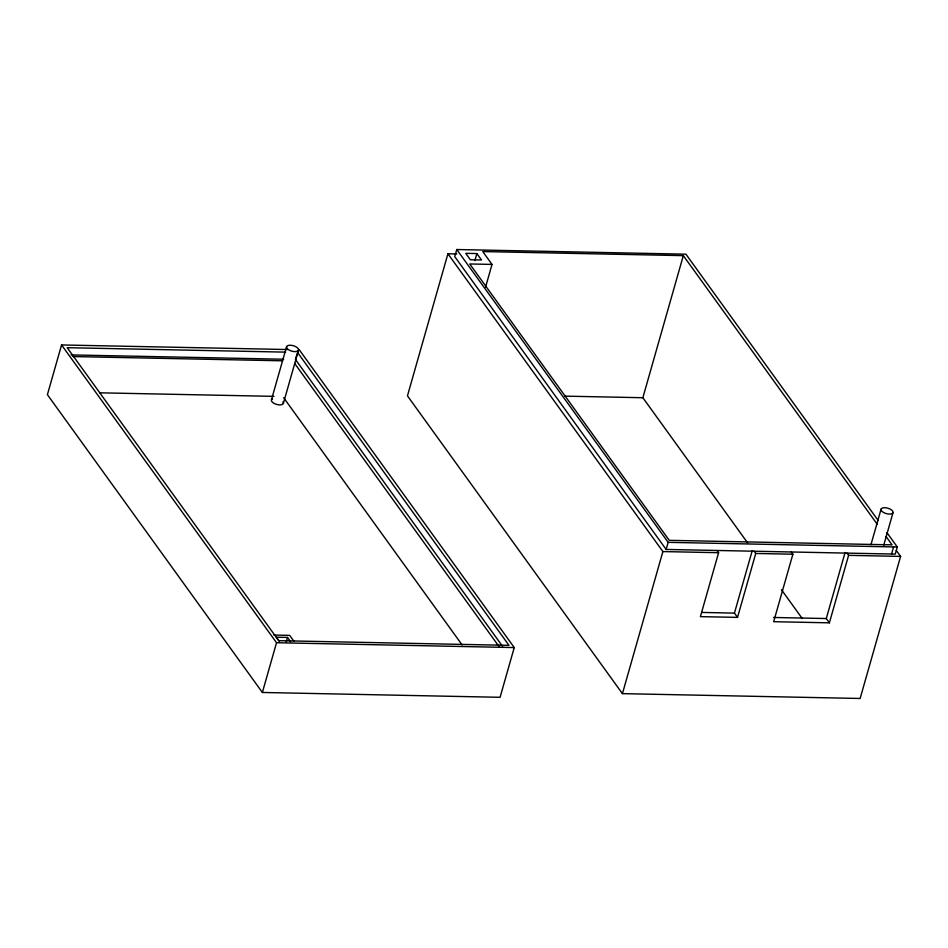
<?xml version="1.0" encoding="UTF-8"?>
<svg xmlns="http://www.w3.org/2000/svg" width="948" height="948" viewBox="0 0 948 948"><rect width="100%" height="100%" fill="white"/><g stroke="black" fill="none" stroke-linecap="round" stroke-linejoin="round"><path stroke-width="1.42" d="M287.469 349.539L61.561 344.954L47.4 394.676L262.371 692.467L500.082 697.301L514.243 647.567L299.272 349.788M271.389 399.997L286.569 346.719M297.079 353.794L295.456 359.47L502.63 646.453M283.369 403.41L298.537 350.132A6.221 2.832 15.9 0 0 290.242 345.214A6.221 2.832 15.9 0 0 288.891 349.942A6.221 2.832 15.9 0 0 298.537 350.132M262.371 692.467L276.532 642.732L61.561 344.954M286.308 641.701L287.517 637.435L276.378 637.21L279.47 641.5M456.782 253.957L447.918 253.78L407.45 395.861L622.421 693.64L860.132 698.475L900.6 556.405L896.263 550.397M878.239 520.594L685.925 254.183L456.77 249.525L454.744 256.624L666.124 549.437L895.279 554.094L897.306 546.996L886.901 532.598M474.841 260.664L476.868 253.554L465.729 253.329L470.362 259.764L481.501 259.989L476.868 253.554M485.554 287.149L492.024 264.421L482.745 251.564L683.318 255.64L877.374 524.457M747.676 542.931L642.851 397.722L683.318 255.64M622.421 693.64L662.889 551.57L447.918 253.78M666.124 549.437L668.15 542.339L456.77 249.525M716.996 550.48L718.608 552.696L700.394 616.638L737.532 617.385L755.746 553.454L754.134 551.226M737.532 617.385L734.439 613.107L752.25 550.587M791.284 551.985L792.884 554.213L773.663 621.698L829.381 622.824L848.602 555.338L846.991 553.122M829.381 622.824L826.289 618.546L845.106 552.459M870.939 544.721L881.059 509.195M883.726 545.278L893.028 512.607A6.221 2.832 15.9 0 0 884.721 507.69A6.221 2.832 15.9 0 0 883.382 512.406A6.221 2.832 15.9 0 0 893.028 512.607M891.57 554.023L893.585 546.925M492.024 264.421L469.746 263.971L669.252 540.336L892.104 544.863L886.036 536.461M285.668 352.135L67.201 347.691L278.7 640.67L508.981 645.351L297.482 352.372M71.076 354.919L283.653 359.233M73.02 356.555L282.587 360.809M564.688 396.134L642.851 397.722M99.789 392.816L273.948 396.359M668.15 542.339L897.306 546.996M662.889 551.57L718.608 552.696M755.746 553.454L792.884 554.213M848.602 555.338L900.6 556.405M701.579 612.432L734.439 613.107M773.509 617.468L826.289 618.546M273.972 635.053L289.685 635.373L293.987 641.322M276.532 642.732L514.243 647.567M781.46 589.727L802.245 618.534M294.65 363.416L499.098 646.643M283.665 397.745L462.126 644.948M287.517 637.435L290.609 641.725M282.954 401.822A6.221 2.832 15.9 0 1 276.603 404.429A6.221 2.832 15.9 0 1 272.586 398.871"/></g></svg>
